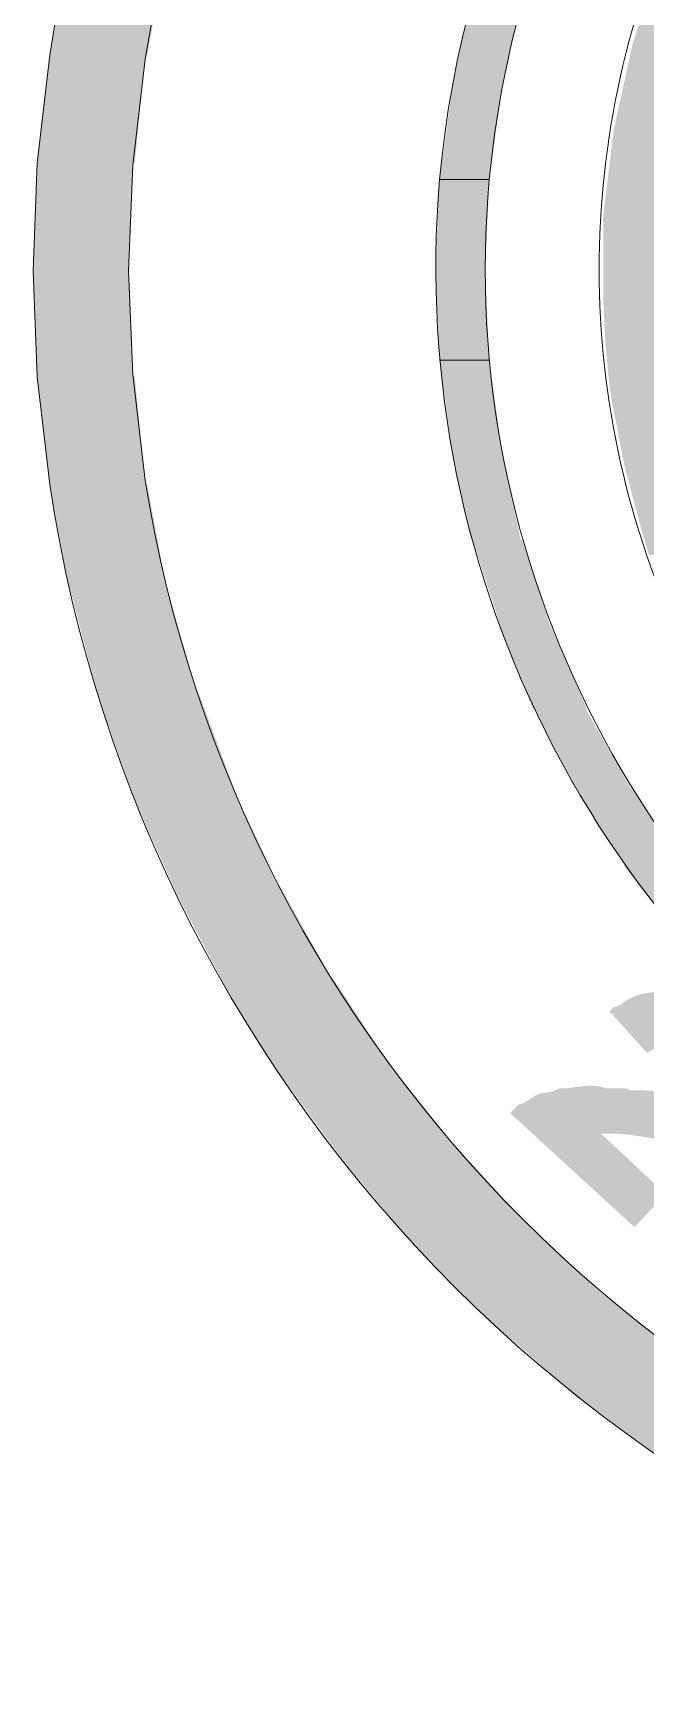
# Model space of a CAD drawing. Header units: inches. Extents: x 0 to 139, y 0 to 117.
# Drawn here: x 93.213 to 94.811, y 57.831 to 62.154 of the extents above; entities that cross this region are included whole.
import ezdxf

# ---------------------------------------------------------------- set-up
doc = ezdxf.new("R2010")
doc.units = ezdxf.units.IN
doc.header["$MEASUREMENT"] = 0
doc.layers.add('Color-3-Line_Weight-0', color=3, linetype='Continuous', lineweight=0)
doc.layers.add('Color-3-Line_Weight-20', color=3, linetype='Continuous', lineweight=20)

msp = doc.modelspace()

# ---------------------------------------------------------------- hatches: boundary and pattern name
at = {"layer": 'Color-3-Line_Weight-0'}
for points in [[(93.305, 62.3565), (93.2564, 62.097), (93.5105, 62.097)], [(93.305, 62.3565), (93.5591, 62.3565), (93.5105, 62.097)], [(94.3539, 62.2376), (94.3053, 62.0105), (94.435, 62.0105)], [(94.3539, 62.2376), (94.4837, 62.2376), (94.435, 62.0105)], [(93.2564, 62.0862), (93.2239, 61.8159), (93.478, 61.8159)], [(93.2564, 62.097), (93.2564, 62.0862), (93.5051, 62.0862)], [(93.2564, 62.097), (93.5105, 62.097), (93.5051, 62.0862)], [(93.2564, 62.0862), (93.5051, 62.0862), (93.478, 61.8159)], [(94.3053, 62.0051), (94.2728, 61.7726), (94.4026, 61.7726)], [(94.3053, 62.0105), (94.3053, 62.0051), (94.435, 62.0051)], [(94.3053, 62.0105), (94.435, 62.0105), (94.435, 62.0051)], [(94.3053, 62.0051), (94.435, 62.0051), (94.4026, 61.7726)], [(94.727, 61.9024), (94.7, 61.6807), (95.2785, 61.6807)], [(94.727, 61.9024), (95.192, 61.9024), (95.2785, 61.6807)], [(93.2239, 61.8105), (93.2131, 61.5347), (93.4618, 61.5347)], [(93.2239, 61.8159), (93.2239, 61.8105), (93.4726, 61.8105)], [(93.2239, 61.8159), (93.478, 61.8159), (93.4726, 61.8105)], [(93.2239, 61.8105), (93.4726, 61.8105), (93.4618, 61.5347)], [(94.2728, 61.7726), (94.262, 61.5347), (94.3918, 61.5347)], [(94.2728, 61.7726), (94.4026, 61.7726), (94.3918, 61.5347)], [(94.7, 61.6807), (94.7, 61.5347), (95.338, 61.5347)], [(94.7, 61.6807), (95.2785, 61.6807), (95.338, 61.5347)], [(93.2131, 61.5347), (93.2239, 61.2644), (93.4726, 61.2644)], [(93.2131, 61.5347), (93.4618, 61.5347), (93.4726, 61.2644)], [(94.262, 61.5347), (94.2728, 61.3022), (94.4026, 61.3022)], [(94.262, 61.5347), (94.3918, 61.5347), (94.4026, 61.3022)], [(94.7, 61.5347), (94.7, 61.4752), (97.3926, 61.4752)], [(94.7, 61.5347), (97.5764, 61.5347), (97.3926, 61.4752)], [(94.7, 61.4752), (94.7, 61.4536), (97.3331, 61.4536)], [(94.7, 61.4752), (97.3926, 61.4752), (97.3331, 61.4536)], [(94.7, 61.4536), (94.7054, 61.3455), (97.0465, 61.3455)], [(94.7, 61.4536), (97.3331, 61.4536), (97.0465, 61.3455)], [(94.7054, 61.3455), (94.7162, 61.2319), (96.7762, 61.2319)], [(94.7054, 61.3455), (97.0465, 61.3455), (96.7762, 61.2319)], [(93.2239, 61.2644), (93.2239, 61.259), (93.478, 61.259)], [(93.2239, 61.2644), (93.4726, 61.2644), (93.478, 61.259)], [(94.2728, 61.3022), (94.3053, 61.0697), (94.435, 61.0697)], [(94.2728, 61.3022), (94.4026, 61.3022), (94.435, 61.0697)], [(93.2239, 61.259), (93.2564, 60.9886), (93.5051, 60.9886)], [(93.2239, 61.259), (93.478, 61.259), (93.5051, 60.9886)], [(94.7162, 61.2319), (94.7216, 61.1995), (96.7005, 61.1995)], [(94.7162, 61.2319), (96.7762, 61.2319), (96.7005, 61.1995)], [(94.7216, 61.1995), (94.754, 61.0319), (96.3653, 61.0319)], [(94.7216, 61.1995), (96.7005, 61.1995), (96.3653, 61.0319)], [(94.3053, 61.0697), (94.3053, 61.0643), (94.435, 61.0643)], [(94.3053, 61.0697), (94.435, 61.0697), (94.435, 61.0643)], [(94.3053, 61.0643), (94.3539, 60.8372), (94.4837, 60.8372)], [(94.3053, 61.0643), (94.435, 61.0643), (94.4837, 60.8372)], [(94.754, 61.0319), (94.7595, 61.0102), (96.3274, 61.0102)], [(94.754, 61.0319), (96.3653, 61.0319), (96.3274, 61.0102)], [(94.7595, 61.0102), (94.8027, 60.848), (96.0409, 60.848)], [(94.7595, 61.0102), (96.3274, 61.0102), (96.0409, 60.848)], [(93.2564, 60.9886), (93.2564, 60.9778), (93.5105, 60.9778)], [(93.2564, 60.9886), (93.5051, 60.9886), (93.5105, 60.9778)], [(93.2564, 60.9778), (93.305, 60.7183), (93.5591, 60.7183)], [(93.2564, 60.9778), (93.5105, 60.9778), (93.5591, 60.7183)], [(94.3539, 60.8372), (94.3594, 60.8318), (94.4891, 60.8318)], [(94.3539, 60.8372), (94.4837, 60.8372), (94.4891, 60.8318)], [(94.3594, 60.8318), (94.4296, 60.6156), (94.5594, 60.6156)], [(94.3594, 60.8318), (94.4891, 60.8318), (94.5594, 60.6156)], [(94.8027, 60.848), (94.8189, 60.794), (95.9598, 60.794)], [(94.8027, 60.848), (96.0409, 60.848), (95.9598, 60.794)], [(93.305, 60.7183), (93.3104, 60.7021), (93.5645, 60.7021)], [(93.305, 60.7183), (93.5591, 60.7183), (93.5645, 60.7021)], [(93.3104, 60.7021), (93.3753, 60.4533), (93.6348, 60.4533)], [(93.3104, 60.7021), (93.5645, 60.7021), (93.6348, 60.4533)], [(94.4296, 60.6156), (94.4296, 60.6047), (94.5648, 60.6047)], [(94.4296, 60.6156), (94.5594, 60.6156), (94.5648, 60.6047)], [(94.4296, 60.6047), (94.5161, 60.3939), (94.6567, 60.3939)], [(94.4296, 60.6047), (94.5648, 60.6047), (94.6567, 60.3939)], [(93.3753, 60.4533), (93.3807, 60.4317), (93.6457, 60.4317)], [(93.3753, 60.4533), (93.6348, 60.4533), (93.6457, 60.4317)], [(93.3807, 60.4317), (93.4618, 60.1992), (93.7322, 60.1992)], [(93.3807, 60.4317), (93.6457, 60.4317), (93.7322, 60.1992)], [(94.5161, 60.3939), (94.5216, 60.3885), (94.6567, 60.3885)], [(94.5161, 60.3939), (94.6567, 60.3939), (94.6567, 60.3885)], [(94.5216, 60.3885), (94.6243, 60.1884), (94.7703, 60.1884)], [(94.5216, 60.3885), (94.6567, 60.3885), (94.7703, 60.1884)], [(93.4618, 60.1992), (93.4726, 60.1668), (93.743, 60.1668)], [(93.4618, 60.1992), (93.7322, 60.1992), (93.743, 60.1668)], [(94.6243, 60.1884), (94.6297, 60.183), (94.7757, 60.183)], [(94.6243, 60.1884), (94.7703, 60.1884), (94.7757, 60.183)], [(94.6297, 60.183), (94.754, 59.9884), (94.9054, 59.9884)], [(94.6297, 60.183), (94.7757, 60.183), (94.9054, 59.9884)], [(93.4726, 60.1668), (93.57, 59.9505), (93.8457, 59.9505)], [(93.4726, 60.1668), (93.743, 60.1668), (93.8457, 59.9505)], [(94.754, 59.9884), (94.754, 59.983), (94.9108, 59.983)], [(94.754, 59.9884), (94.9054, 59.9884), (94.9108, 59.983)], [(94.754, 59.983), (94.8946, 59.8045), (95.0622, 59.8045)], [(94.754, 59.983), (94.9108, 59.983), (95.0622, 59.8045)], [(93.57, 59.9505), (93.5862, 59.9127), (93.8673, 59.9127)], [(93.57, 59.9505), (93.8457, 59.9505), (93.8673, 59.9127)], [(93.5862, 59.9127), (93.6943, 59.7072), (93.9809, 59.7072)], [(93.5862, 59.9127), (93.8673, 59.9127), (93.9809, 59.7072)], [(93.6943, 59.7072), (93.7159, 59.664), (94.0133, 59.664)], [(93.6943, 59.7072), (93.9809, 59.7072), (94.0133, 59.664)], [(93.7159, 59.664), (93.8295, 59.4801), (94.1323, 59.4801)], [(93.7159, 59.664), (94.0133, 59.664), (94.1323, 59.4801)], [(93.8295, 59.4801), (93.8673, 59.4261), (94.1755, 59.4261)], [(93.8295, 59.4801), (94.1323, 59.4801), (94.1755, 59.4261)], [(93.8673, 59.4261), (93.9863, 59.2639), (94.3053, 59.2639)], [(93.8673, 59.4261), (94.1755, 59.4261), (94.3053, 59.2639)], [(93.9863, 59.2639), (94.0349, 59.199), (94.3648, 59.199)], [(93.9863, 59.2639), (94.3053, 59.2639), (94.3648, 59.199)], [(94.0349, 59.199), (94.1485, 59.0638), (94.4891, 59.0638)], [(94.0349, 59.199), (94.3648, 59.199), (94.4891, 59.0638)], [(94.1485, 59.0638), (94.2134, 58.9881), (94.5702, 58.9881)], [(94.1485, 59.0638), (94.4891, 59.0638), (94.5702, 58.9881)], [(94.2134, 58.9881), (94.3269, 58.8746), (94.6892, 58.8746)], [(94.2134, 58.9881), (94.5702, 58.9881), (94.6892, 58.8746)], [(94.3269, 58.8746), (94.4134, 58.7881), (94.8027, 58.7881)], [(94.3269, 58.8746), (94.6892, 58.8746), (94.8027, 58.7881)], [(94.4134, 58.7881), (94.5107, 58.707), (94.9054, 58.707)], [(94.4134, 58.7881), (94.8027, 58.7881), (94.9054, 58.707)], [(94.5107, 58.707), (94.6243, 58.6042), (95.0568, 58.6042)], [(94.5107, 58.707), (94.9054, 58.707), (95.0568, 58.6042)], [(94.6243, 58.6042), (94.6946, 58.5556), (95.1379, 58.5556)], [(94.6243, 58.6042), (95.0568, 58.6042), (95.1379, 58.5556)], [(94.6946, 58.5556), (94.8514, 58.4366), (95.338, 58.4366)], [(94.6946, 58.5556), (95.1379, 58.5556), (95.338, 58.4366)]]:
    msp.add_hatch(color=256, dxfattribs=at).paths.add_polyline_path(points)
at = {"layer": 'Color-3-Line_Weight-20'}
for points in [[(94.846, 62.3403), (94.7757, 62.1241), (95.1001, 62.1241)], [(94.7757, 62.1241), (94.727, 61.9024), (95.192, 61.9024)], [(94.7757, 62.1241), (95.1001, 62.1241), (95.192, 61.9024)], [(94.9865, 59.5829), (94.9811, 59.5829), (94.9703, 59.5937), (94.967, 59.5966), (94.9633, 59.5998), (94.9593, 59.6031), (94.955, 59.6066), (94.9504, 59.6101), (94.9455, 59.6138), (94.9405, 59.6174), (94.9353, 59.6211), (94.93, 59.6247), (94.9245, 59.6283), (94.919, 59.6317), (94.9135, 59.6351), (94.908, 59.6383), (94.9026, 59.6412), (94.8972, 59.644), (94.892, 59.6465), (94.8869, 59.6487), (94.882, 59.6505), (94.8774, 59.652), (94.873, 59.6531), (94.846, 59.6531), (94.8404, 59.6538), (94.8348, 59.6541), (94.8292, 59.6542), (94.8236, 59.654), (94.8181, 59.6535), (94.8126, 59.6528), (94.8072, 59.6518), (94.8018, 59.6506), (94.7964, 59.6492), (94.7912, 59.6475), (94.7859, 59.6456), (94.7808, 59.6436), (94.7758, 59.6413), (94.7708, 59.6389), (94.7659, 59.6362), (94.7612, 59.6334), (94.7565, 59.6305), (94.7519, 59.6274), (94.7475, 59.6241), (94.7432, 59.6207), (94.727, 59.6153), (94.7162, 59.6045), (94.8135, 59.4963), (94.8243, 59.5018), (94.8406, 59.5126), (94.8622, 59.5234), (94.8946, 59.5234), (94.9054, 59.5126), (94.9217, 59.5072), (95.0676, 59.372), (95.0676, 59.3882), (95.0706, 59.3978), (95.0727, 59.4073), (95.0741, 59.4167), (95.0746, 59.4261), (95.0745, 59.4354), (95.0736, 59.4446), (95.0721, 59.4537), (95.0699, 59.4627), (95.0672, 59.4716), (95.0639, 59.4803), (95.0601, 59.4888), (95.0558, 59.4971), (95.051, 59.5053), (95.0459, 59.5133), (95.0403, 59.521), (95.0344, 59.5285), (95.0282, 59.5357), (95.0218, 59.5427), (95.0151, 59.5494), (95.0082, 59.5558), (94.9974, 59.5666)], [(95.0676, 59.372), (94.9217, 59.5072), (94.9217, 59.5018), (94.9325, 59.4909), (94.9379, 59.4747), (94.9433, 59.4639), (94.9433, 59.4585), (94.9379, 59.4477), (94.9325, 59.4315), (94.9271, 59.4207), (94.9217, 59.4152), (94.9108, 59.4098), (94.8946, 59.4044), (94.8784, 59.399), (94.8729, 59.3983), (94.8674, 59.3978), (94.862, 59.3974), (94.8566, 59.3972), (94.8513, 59.3971), (94.846, 59.3971), (94.8407, 59.3971), (94.8354, 59.3973), (94.8301, 59.3975), (94.8248, 59.3977), (94.8195, 59.398), (94.8141, 59.3982), (94.8088, 59.3985), (94.8034, 59.3988), (94.798, 59.399), (94.7926, 59.3992), (94.7871, 59.3993), (94.7815, 59.3993), (94.7759, 59.3992), (94.7703, 59.399), (94.7595, 59.4044), (94.7054, 59.4044), (94.7007, 59.4061), (94.696, 59.4074), (94.6912, 59.4085), (94.6864, 59.4094), (94.6815, 59.41), (94.6766, 59.4105), (94.6717, 59.4107), (94.6667, 59.4108), (94.6618, 59.4107), (94.6568, 59.4105), (94.6518, 59.4102), (94.6468, 59.4097), (94.6419, 59.4092), (94.637, 59.4086), (94.632, 59.408), (94.6272, 59.4073), (94.6223, 59.4065), (94.6175, 59.4058), (94.6128, 59.4051), (94.6081, 59.4044), (94.5864, 59.4044), (94.58, 59.4012), (94.5743, 59.3986), (94.5694, 59.3967), (94.565, 59.3953), (94.5612, 59.3944), (94.5577, 59.3938), (94.5546, 59.3934), (94.5516, 59.3932), (94.5488, 59.393), (94.5459, 59.3928), (94.5429, 59.3924), (94.5397, 59.3918), (94.5362, 59.3909), (94.5323, 59.3895), (94.5279, 59.3876), (94.5228, 59.385), (94.5171, 59.3818), (94.5105, 59.3776), (94.503, 59.3726), (94.4945, 59.3666), (94.4783, 59.3612), (94.4567, 59.3396), (94.7811, 59.0422), (94.8622, 59.1287), (94.6946, 59.2855), (94.727, 59.2855), (94.7341, 59.2856), (94.7415, 59.2854), (94.7492, 59.2849), (94.757, 59.2842), (94.7651, 59.2833), (94.7733, 59.2823), (94.7816, 59.2811), (94.7901, 59.2799), (94.7986, 59.2786), (94.8072, 59.2772), (94.8158, 59.2759), (94.8243, 59.2745), (94.8329, 59.2733), (94.8413, 59.2722), (94.8497, 59.2712), (94.858, 59.2703), (94.8661, 59.2697), (94.874, 59.2693), (94.8817, 59.2691), (94.8892, 59.2693), (94.9162, 59.2693), (94.9276, 59.2722), (94.9376, 59.2747), (94.9465, 59.2769), (94.9543, 59.2788), (94.9612, 59.2805), (94.9674, 59.282), (94.9729, 59.2835), (94.9778, 59.285), (94.9824, 59.2867), (94.9868, 59.2885), (94.991, 59.2906), (94.9953, 59.293), (94.9997, 59.2959), (95.0044, 59.2992), (95.0095, 59.3031), (95.0151, 59.3077), (95.0215, 59.313), (95.0287, 59.3192), (95.0368, 59.3262), (95.046, 59.3341), (95.0514, 59.3504), (95.0622, 59.3612)]]:
    msp.add_hatch(color=256, dxfattribs=at).paths.add_polyline_path(points)

# ---------------------------------------------------------------- linework, layer by layer
at = {"layer": 'Color-3-Line_Weight-0', "linetype": 'Continuous'}
for p, q in [((94.2728, 61.7726), (94.4026, 61.7726)), ((94.2728, 61.3022), (94.4026, 61.3022))]:
    msp.add_line(p, q, dxfattribs=at)
msp.add_lwpolyline([(93.2564, 62.097), (93.2239, 61.8159), (93.2131, 61.5347), (93.2239, 61.259), (93.2564, 60.9778)], dxfattribs=at)
for centre, radius, start, end in [((96.9624, 61.5387), 3.7478, 94.2553, 171.4332), ((96.9617, 61.5364), 3.7472, 188.5727, 261.4274)]:
    msp.add_arc(centre, radius, start, end, dxfattribs=at)
at = {"layer": 'Color-3-Line_Weight-20', "linetype": 'Continuous'}
msp.add_lwpolyline([(93.5051, 62.0862), (93.4726, 61.8105), (93.4618, 61.5347), (93.4726, 61.2644), (93.5051, 60.9886)], dxfattribs=at)
for centre, radius, start, end in [((96.9702, 61.5291), 3.5097, 94.5848, 170.8662), ((96.9649, 61.528), 2.7031, 10.1652, 174.8089), ((96.9659, 61.5336), 2.5744, 10.6751, 174.6735), ((96.9908, 61.539), 2.3017, 159.483, 209.9921), ((96.9642, 61.5439), 2.7011, 175.1418, 9.8324), ((96.9657, 61.5392), 2.5737, 174.7976, 10.5511), ((96.9702, 61.5459), 3.5096, 189.1365, 260.9701)]:
    msp.add_arc(centre, radius, start, end, dxfattribs=at)

doc.saveas('drawing.dxf')
